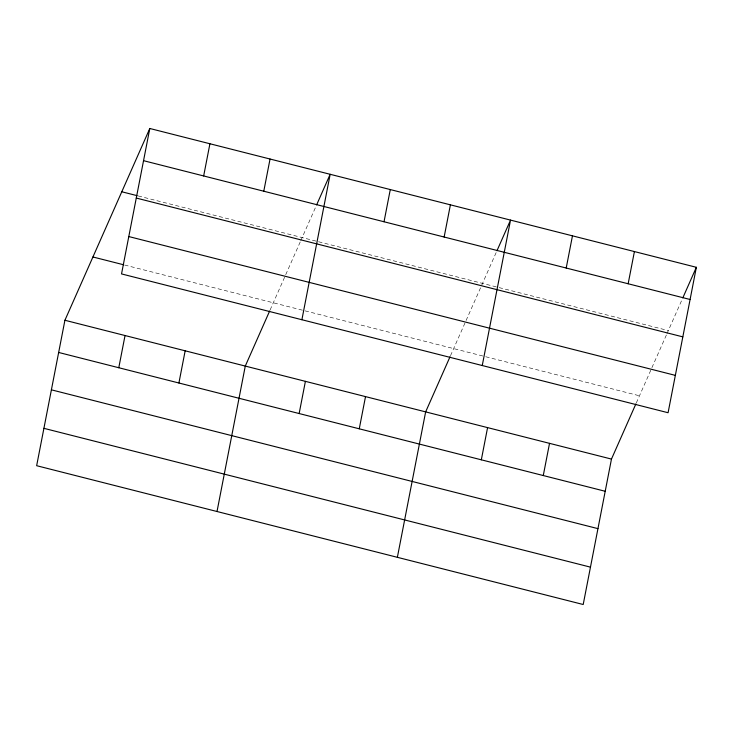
<?xml version="1.0" encoding="UTF-8"?>
<svg xmlns="http://www.w3.org/2000/svg" width="733" height="733" viewBox="0 0 733 733"><rect width="100%" height="100%" fill="white"/><g stroke="black" fill="none" stroke-linecap="round" stroke-linejoin="round"><path stroke-width="0.55" stroke-dasharray="3.67 2.75" d="M270.129 309.931L300.347 241.661M300.796 240.635L316.161 205.936M450.493 355.734L496.516 251.749M636.317 402.93L666.535 334.66M666.984 333.643L682.341 298.945M138.189 195.94L317.453 241.469M318.553 241.743L498 287.327M499.109 287.602L668.34 330.583M124.628 265.025L484.623 356.458M485.732 356.742L639.478 395.793"/><path stroke-width="1.1" d="M149.798 128.486L121.531 273.922L668.084 412.734L696.35 267.298L149.798 128.486L64.916 320.266L36.65 465.702L583.202 604.514L611.469 459.078L635.868 403.956M118.783 367.728L125.041 335.531M203.664 175.957L209.922 143.76M178.907 383.002L185.165 350.805M263.779 191.221L270.046 159.024M217.014 511.506L245.28 366.069L269.68 310.948M301.895 319.735L330.162 174.298L316.61 204.919M299.146 413.54L305.404 381.343M384.028 221.76L390.286 189.563M359.262 428.805L365.52 396.608M444.143 237.034L450.401 204.837M397.368 557.318L425.644 411.882L450.035 356.76M482.25 365.538L510.525 220.102L496.974 250.723M481.324 459.811L487.582 427.614M566.206 268.031L572.464 235.834M543.272 475.543L549.53 443.346M628.154 283.763L634.411 251.566M682.799 297.919L696.35 267.298M143.54 160.683L690.092 299.495M121.788 191.771L137.089 195.656M136.283 198.057L682.826 336.868M128.797 236.557L675.34 375.369M92.935 256.981L123.538 264.75M64.916 320.266L611.469 459.078M58.658 352.463L605.211 491.275M51.402 389.828L597.945 528.64M43.916 428.329L590.459 567.14"/></g></svg>
